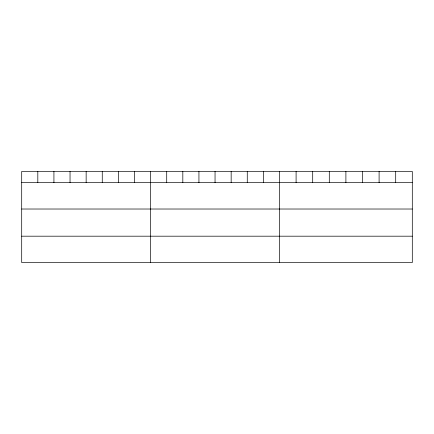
<?xml version="1.0" encoding="UTF-8"?>
<svg xmlns="http://www.w3.org/2000/svg" width="434" height="434" viewBox="0 0 434 434"><rect width="100%" height="100%" fill="white"/><g stroke="black" fill="none" stroke-linecap="round" stroke-linejoin="round"><path stroke-width="0.65" d="M412.3 182.649L412.3 262.559L21.7 262.559L21.7 171.441L412.3 171.441L412.3 182.649L21.7 182.649M21.7 209.02L412.3 209.02M21.7 236.188L412.3 236.188M395.7 171.441L395.7 182.649M379.099 171.441L379.099 182.649M362.499 171.441L362.499 182.649M345.898 171.441L345.898 182.649M329.298 171.441L329.298 182.649M312.697 171.441L312.697 182.649M296.096 171.441L296.096 182.649M279.496 171.441L279.496 262.559M263.384 171.441L263.384 182.649M247.272 171.441L247.272 182.649M231.159 171.441L231.159 182.649M215.047 171.441L215.047 182.649M198.935 171.441L198.935 182.649M182.822 171.441L182.822 182.649M166.71 171.441L166.71 182.649M150.598 171.441L150.598 262.559M134.486 171.441L134.486 182.649M118.373 171.441L118.373 182.649M102.261 171.441L102.261 182.649M86.149 171.441L86.149 182.649M70.037 171.441L70.037 182.649M53.925 171.441L53.925 182.649M37.812 171.441L37.812 182.649"/></g></svg>
